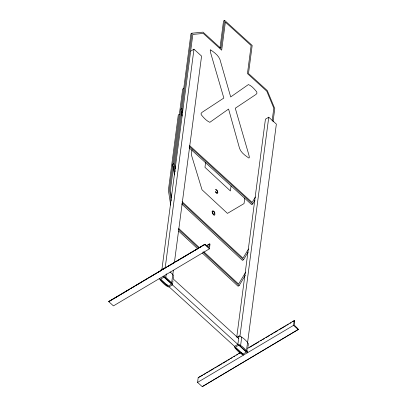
<?xml version="1.0" encoding="UTF-8"?>
<svg xmlns="http://www.w3.org/2000/svg" width="407" height="407" viewBox="0 0 407 407"><rect width="100%" height="100%" fill="white"/><g stroke="black" fill="none" stroke-linecap="round" stroke-linejoin="round"><path stroke-width="0.61" d="M206.67 245.589L209.549 243.793L210.032 244.098L209.407 248.85L113.436 305.891L108.761 301.643L110.317 300.758M173.514 166.427L170.37 190.313L171.53 197.797M175.076 171.835L173.825 163.777L190.934 33.817L191.982 33.196L203.027 32.153L220.889 48.397L224.583 20.35L252.182 45.452L248.489 73.499L267.307 90.608L274.776 108.623L273.041 121.785M182.753 112.866L182.061 108.537L191.982 33.196M181.705 111.671L174.751 164.464L175.432 168.834M161.874 269.714L192.852 34.417L203.281 33.435L221.683 50.168L225.376 22.12L251.139 45.548L247.446 73.596L266.768 91.168L273.804 108.145L272.156 120.701M165.206 267.73L193.976 49.196L201.572 56.105L174.379 262.673M159.753 278.363L159.564 279.248C162.088 282.092 164.799 285.409 168.366 286.94L169.103 286.864L172.436 284.88L172.695 284.371L171.683 282.692L165.837 277.381L166.31 273.819M166.85 285.566L161.009 280.25L160.633 279.156L163.965 277.177L164.576 277.203L171.652 283.638L171.561 284.086L168.228 286.065L166.85 285.566L167.007 284.376M171.683 282.692L172.777 274.384L170.08 271.932M172.802 274.639L173.382 270.228M172.593 283.694L172.436 284.88L237.871 344.388L238.609 344.307C242.084 346.042 245.574 349.018 247.481 352.376L247.222 352.889L247.532 350.513M172.746 282.509L172.98 280.728M173.453 277.162L173.214 278.943L238.655 338.451M191.992 149.69L191.336 154.68L202.014 189.769L227.457 213.385L244.037 203.597L244.78 197.985M220.004 47.777L223.529 20.976L224.583 20.35M205.621 162.342L204.965 167.328L230.408 190.944L231.064 185.958M108.761 301.643L204.914 244.231L208.75 247.395L209.396 243.966M247.817 348.158L294.164 320.609L294.617 321.154L294.398 325.274L297.904 328.658L298.214 329.609L202.238 386.65L197.568 382.402L198.194 377.65L240.181 352.696M202.238 386.65L298.239 329.411M236.742 337.088L265.43 119.185L268.762 117.201L276.358 124.11L247.588 342.643M248.575 344.063C246.667 340.705 243.177 337.729 239.703 335.994L238.965 336.075L237.871 344.388L234.539 346.367L234.351 347.257C236.874 350.101 239.586 353.413 243.152 354.95L243.89 354.868M239.911 336.365L268.762 117.201M240.623 345.385L241.717 337.077M241.636 353.571L235.79 348.26L235.414 347.166L238.746 345.187L239.357 345.207L246.439 351.648L246.342 352.091L243.01 354.07L241.636 353.571L241.789 352.386M246.469 350.702L247.563 342.389M247.69 349.328L247.924 347.547M248.082 346.357L248.316 344.576M197.568 382.402L293.539 325.356L294.164 320.609M160.658 270.94L160.846 270.05L164.179 268.071L164.916 267.989M173.53 276.572L173.789 276.058L172.777 274.384M248.514 248.987L242.969 258.206L182.127 201.74M181.685 203.978L242.455 260.378L243.513 259.763L248.087 252.162M245.767 272.125L238.588 284.055L203.754 251.724M202.355 253.073L238.075 286.228L239.133 285.612L245.34 275.295M255.413 196.988L252.121 202.427L189.576 145.553M189.153 147.792L251.628 204.604L252.676 203.978L254.924 200.264M190.644 51.175L193.976 49.196M182.061 108.537L181.013 109.157L182.092 115.964M108.786 301.445L204.762 244.404M111.411 300.107L113.044 299.135M114.138 298.489L118.498 295.894M120.136 294.922L121.225 294.271M122.319 293.625L123.952 292.653M125.041 292.007L129.406 289.413M130.494 288.761L131.588 288.115M133.221 287.144L134.315 286.497M135.404 285.846L137.042 284.875M138.131 284.228L142.491 281.634M143.585 280.988L145.218 280.011M146.311 279.365L147.945 278.393M149.583 277.421L153.398 275.152M154.492 274.501L156.125 273.529M157.214 272.883L161.035 270.614M162.668 269.643L163.762 268.991M165.395 268.02L166.488 267.374M167.577 266.727L169.215 265.751M170.304 265.105L174.664 262.51M176.302 261.538L177.391 260.892M178.485 260.241L180.118 259.269M181.212 258.623L185.572 256.028M186.66 255.382L188.299 254.411M189.387 253.759L190.481 253.113M191.57 252.462L193.208 251.49M194.297 250.844L198.662 248.25M199.751 247.604L201.389 246.632M202.477 245.981L205.204 244.363M207.662 245.223L208.75 244.571M237.062 337.21L238.965 336.075M202.747 375.234L198.194 377.65M203.836 374.582L205.474 373.611M206.563 372.965L208.201 371.993M209.29 371.342L213.655 368.752M214.743 368.101L216.382 367.129M217.47 366.483L221.83 363.889M222.924 363.242L226.74 360.973M227.834 360.322L229.467 359.35M230.555 358.704L232.194 357.733M233.832 356.761L234.92 356.11M236.559 355.138L237.647 354.492M238.736 353.841L239.83 353.195M249.644 347.359L258.913 341.849M260.551 340.878L261.64 340.232M262.729 339.58L264.367 338.609M266.005 337.637L269.821 335.368M270.909 334.722L272.548 333.745M273.636 333.099L278.001 330.504M279.09 329.858L285.633 325.971M286.726 325.32L288.359 324.348M289.998 323.377L291.086 322.726M292.725 321.754L294.358 320.782M183.74 88.441L182.682 89.052L169.439 189.626L171.174 200.783M179.36 114.286L178.302 114.901L168.381 190.242L170.691 205.118M173.825 163.777L172.761 164.392L174.4 174.929M163.085 276.378L164.83 276.668L165.837 277.381M189.265 146.317L252.676 203.978M204.736 244.602L209.407 248.85M293.539 325.356L298.214 329.609M163.965 277.177L171.561 284.086M238.746 345.187L246.342 352.091M160.633 279.156L168.228 286.065M169.103 286.864L234.539 346.367M235.414 347.166L243.01 354.07M182.28 202.93L243.513 259.763M178.673 228.449L199.572 247.843M178.363 229.207L198.774 248.153M202.951 252.03L239.133 285.612M178.698 231.115L197.716 248.769M212.139 211.533C211.762 213.619 215.807 218.411 214.754 212.388C214.484 211.569 212.388 209.788 212.139 211.533M217.831 192.348L217.282 193.625L215.674 192.465L215.425 191.595L216.834 193.04L217.384 192.007L216.972 190.583L215.735 189.687L215.735 189.28L217.19 190.395L217.831 192.348M212.576 211.961L212.632 212.907A1.302 0.631 59.9 0 0 213.044 213.761L213.975 214.713L214.306 212.184L213.334 211.381A1.414 0.687 59.9 0 0 212.815 211.396L212.576 211.961M210.592 49.883L210.226 50.753L210.765 53.271L223.84 98.051L202.091 112.307L201.078 113.39L201.19 114.662C203.556 117.623 206.334 120.777 209.834 122.324L228.581 109.056L239.596 148.53C241.153 152.767 245.314 155.652 248.921 158.069L249.384 157.321L248.845 154.823L235.277 108.226L256.008 94.414L256.949 93.244L256.761 91.901C254.431 89.128 251.836 85.877 248.412 84.564L230.683 96.952L219.963 59.519C218.335 55.271 214.209 52.355 210.592 49.883"/></g></svg>
